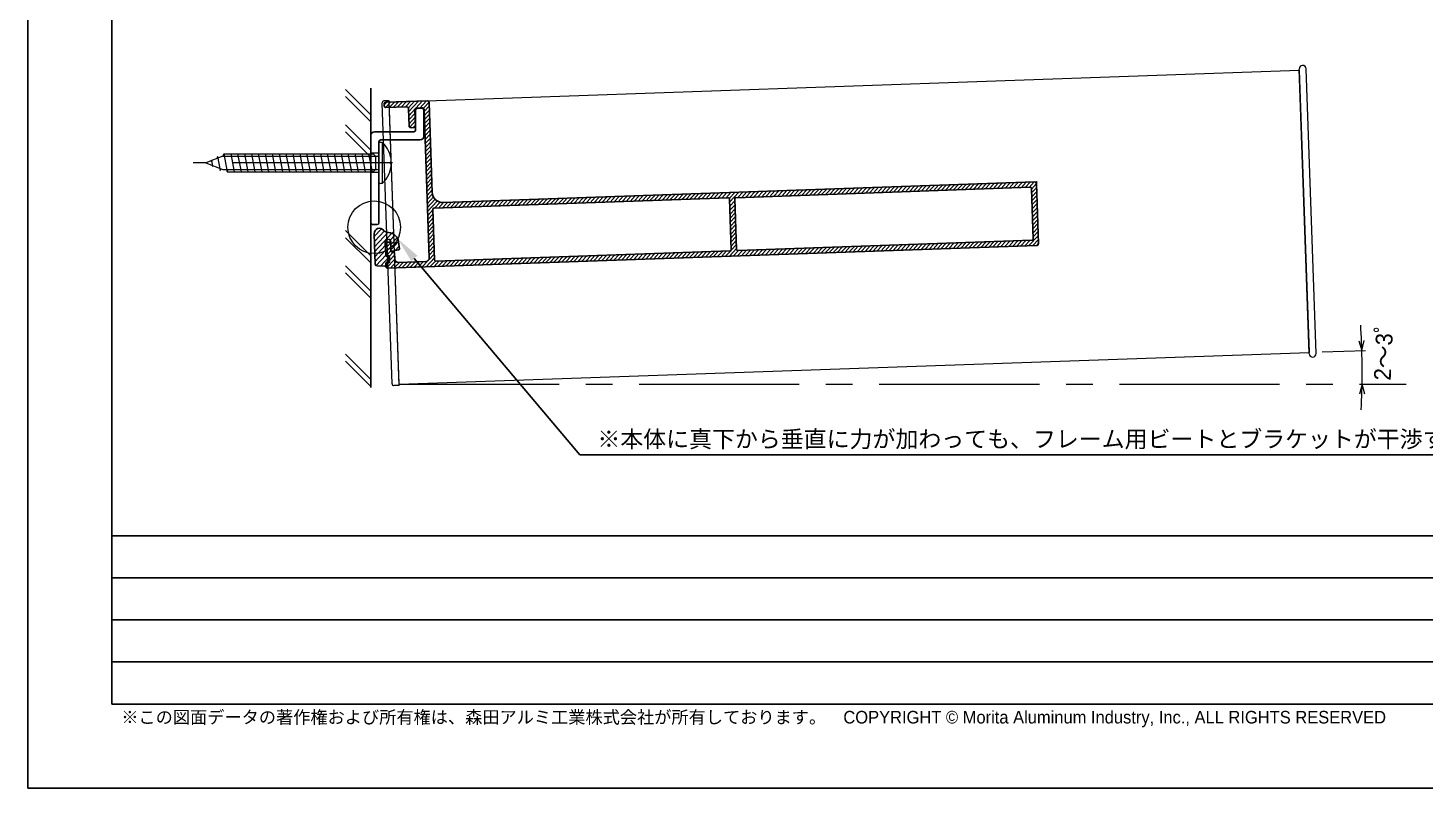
# Model space of a CAD drawing. Header units: millimetres. Extents: x 294 to 1873, y 2566 to 2986.
# Drawn here: x 620.5 to 786.8, y 2566 to 2656.5 of the extents above; entities that cross this region are included whole.
import ezdxf
from ezdxf import colors
from ezdxf.entities.mleader import LeaderData, LeaderLine
from ezdxf.enums import TextEntityAlignment as Align
from ezdxf.math import Vec2, Vec3

# ---------------------------------------------------------------- set-up
doc = ezdxf.new("R2010")
doc.units = ezdxf.units.MM
doc.linetypes.add('CENTER2', pattern=[28.575, 19.05, -3.175, 3.175, -3.175])
for name, color, linetype, lineweight in [('ハッチング', 255, 'Continuous', 9), ('中心線', 7, 'CENTER2', 9), ('寸法', 255, 'Continuous', 9), ('寸法・仕様', 255, 'Continuous', 9), ('弱線', 4, 'Continuous', 15), ('本体', 3, 'Continuous', 25)]:
    doc.layers.add(name, color=color, linetype=linetype, lineweight=lineweight)
doc.styles.get("Standard").update_dxf_attribs({"font": ''})
doc.styles.add('x1', font='', dxfattribs={"height": 2})
doc.styles.get('Standard').set_extended_font_data('MS PGothic')
doc.styles.get('x1').set_extended_font_data('MS PGothic')

# ---------------------------------------------------------------- blocks, each defined once
blk = doc.blocks.new('Morita Aluminum for WEB')
for p, q in [((4.84, 26.08), (281.84, 26.08)), ((171.84, 21.08), (4.84, 21.08)), ((4.84, 16.08), (281.84, 16.08)), ((171.84, 11.08), (4.84, 11.08)), ((4.84, 6.08), (281.84, 6.08))]:
    blk.add_line(p, q)
for points in [[(-5.16, 206.08), (291.84, 206.08), (291.84, -3.92), (-5.16, -3.92)], [(4.84, 196.08), (281.84, 196.08), (281.84, 6.08), (4.84, 6.08)]]:
    blk.add_lwpolyline(points, close=True)
at = {"insert": (5.95, 5.26), "char_height": 1.5, "attachment_point": 1}
blk.add_mtext_dynamic_manual_height_columns('※この図面データの著作権および所有権は、森田アルミ工業株式会社が所有しております。\u3000COPYRIGHT © Morita Aluminum Industry, Inc., ALL RIGHTS RESERVED', width=198.3696, gutter_width=1, heights=[0], dxfattribs=at)

msp = doc.modelspace()

# ---------------------------------------------------------------- linework, layer by layer
msp.add_lwpolyline([(630.52, 2766.03), (907.52, 2766.03), (907.52, 2596.03), (630.52, 2596.03)], close=True)
at = {"layer": 'ハッチング'}
for p, q in [((661.33, 2646.15), (658.32, 2649.16)), ((661.33, 2645.31), (658.32, 2648.32)), ((661.33, 2641.95), (658.32, 2644.96)), ((661.33, 2641.11), (658.32, 2644.12)), ((661.33, 2629.35), (658.32, 2632.36)), ((661.74, 2631.67), (662.61, 2632.59)), ((661.77, 2631.07), (662.94, 2632.33)), ((661.79, 2630.48), (663.34, 2632.14)), ((661.81, 2629.89), (663.83, 2632.05)), ((661.33, 2628.51), (658.32, 2631.52)), ((661.83, 2629.29), (663.05, 2630.6)), ((663.63, 2631.22), (664.2, 2631.83)), ((663.7, 2630.69), (664.47, 2631.51)), ((663.71, 2630.08), (664.63, 2631.06)), ((664.21, 2629.99), (664.69, 2630.52)), ((661.85, 2628.7), (663.08, 2630.02)), ((661.95, 2628.19), (663.12, 2629.44)), ((662.48, 2628.14), (663.51, 2629.25)), ((661.33, 2625.15), (658.32, 2628.16)), ((661.33, 2624.31), (658.32, 2627.32)), ((661.33, 2614.65), (658.32, 2617.66)), ((661.33, 2613.81), (658.32, 2616.82))]:
    msp.add_line(p, q, dxfattribs=at)
at = {"layer": '中心線'}
for p, q in [((663.91, 2640.42), (640.18, 2640.42)), ((664.69, 2614.08), (784.53, 2614.08))]:
    msp.add_line(p, q, dxfattribs=at)
at = {"layer": '寸法・仕様'}
for p, q in [((778.91, 2619.25), (779.26, 2618.08)), ((779.26, 2618.08), (779.54, 2619.27)), ((774.53, 2617.92), (779.7, 2618.1)), ((779.29, 2614.08), (778.98, 2612.91)), ((779.61, 2612.91), (779.29, 2614.08))]:
    msp.add_line(p, q, dxfattribs=at)
at = {"layer": '寸法・仕様', "lineweight": 18}
msp.add_circle((661.73, 2632.76), 3.13, dxfattribs=at)
at = {"layer": '寸法・仕様'}
for start, end in [(358.5089, 3.4911), (357.3054, 0)]:
    msp.add_arc((685.72, 2615.43), 93.58, start, end, dxfattribs=at)
at = {"layer": '弱線'}
for p, q in [((663.52, 2647.66), (771.81, 2651.44)), ((772.99, 2617.72), (771.81, 2651.59)), ((771.81, 2651.44), (772.99, 2617.86)), ((773.83, 2617.75), (772.65, 2651.62)), ((663.85, 2614.12), (662.68, 2647.57)), ((663.51, 2647.81), (662.88, 2647.79)), ((664.7, 2613.94), (663.51, 2647.81)), ((664.69, 2614.08), (663.52, 2647.66)), ((662.29, 2638.05), (662.29, 2642.79)), ((662.71, 2638.01), (662.71, 2642.82)), ((643.73, 2641.22), (641.71, 2640.42)), ((641.71, 2640.42), (643.73, 2639.62)), ((642.35, 2640.76), (642.26, 2640.59)), ((642.35, 2640.76), (642.49, 2640)), ((643.09, 2641.16), (643, 2640.91)), ((643.09, 2641.16), (643.4, 2639.5)), ((643.84, 2641.5), (643.71, 2641.23)), ((643.73, 2641.22), (662.04, 2641.22)), ((643.84, 2641.5), (644.25, 2639.34)), ((643.84, 2641.5), (661.62, 2641.5)), ((644.66, 2641.5), (645.07, 2639.34)), ((645.48, 2641.5), (645.89, 2639.34)), ((646.3, 2641.5), (646.71, 2639.34)), ((647.12, 2641.5), (647.53, 2639.34)), ((647.94, 2641.5), (648.35, 2639.34)), ((648.76, 2641.5), (649.17, 2639.34)), ((649.58, 2641.5), (649.99, 2639.34)), ((650.4, 2641.5), (650.81, 2639.34)), ((651.22, 2641.5), (651.63, 2639.34)), ((652.04, 2641.5), (652.45, 2639.34)), ((652.86, 2641.5), (653.27, 2639.34)), ((653.68, 2641.5), (654.09, 2639.34)), ((654.5, 2641.5), (654.91, 2639.34)), ((655.32, 2641.5), (655.73, 2639.34)), ((656.14, 2641.5), (656.55, 2639.34)), ((656.96, 2641.5), (657.37, 2639.34)), ((657.78, 2641.5), (658.19, 2639.34)), ((658.6, 2641.5), (659.01, 2639.34)), ((659.42, 2641.5), (659.83, 2639.34)), ((660.24, 2641.5), (660.65, 2639.34)), ((661.06, 2641.5), (661.47, 2639.34)), ((662.29, 2641.57), (661.33, 2641.57)), ((661.87, 2641.22), (661.62, 2641.5)), ((661.87, 2641.22), (661.87, 2639.62)), ((663.64, 2640.51), (663.64, 2640.34)), ((663.72, 2640.51), (663.64, 2640.51)), ((663.72, 2640.34), (663.64, 2640.34)), ((642.49, 2640), (642.57, 2640.08)), ((643.4, 2639.5), (643.49, 2639.75)), ((643.73, 2639.62), (662.04, 2639.62)), ((644.25, 2639.34), (644.34, 2639.67)), ((644.25, 2639.34), (661.62, 2639.34)), ((662.29, 2639.26), (661.33, 2639.26)), ((661.87, 2639.62), (661.62, 2639.34)), ((664.69, 2614.08), (772.99, 2617.86)), ((664.7, 2613.94), (664.07, 2613.91)), ((664.68, 2613.93), (664.7, 2613.95))]:
    msp.add_line(p, q, dxfattribs=at)
for centre, radius, start, end in [((772.23, 2651.6), 0.42, 92, 182), ((772.23, 2651.6), 0.42, 2, 92), ((662.89, 2647.58), 0.21, 92, 182), ((662.33, 2642.79), 0.042, 106.1423, 180), ((662.5, 2642.21), 0.646, 71.0346, 106.1449), ((660.48, 2640.42), 3.28, 2.2955, 47.1801), ((662.06, 2641.45), 0.238, 266.4582, 3.5388), ((660.48, 2640.42), 3.28, 312.8199, 357.8322), ((663.72, 2640.55), 0.042, 270, 2.3088), ((663.72, 2640.3), 0.042, 357.8055, 90), ((662.06, 2639.38), 0.238, 356.4612, 93.5419), ((662.33, 2638.05), 0.042, 180, 253.8577), ((662.5, 2638.63), 0.646, 253.8551, 288.9654), ((773.41, 2617.73), 0.42, 182, 272), ((773.41, 2617.73), 0.42, 272, 2), ((664.06, 2614.12), 0.21, 182, 272)]:
    msp.add_arc(centre, radius, start, end, dxfattribs=at)
msp.add_point((662.29, 2640.42), dxfattribs=at)
at = {"layer": '本体'}
for p, q in [((661.33, 2613.68), (661.33, 2649.31)), ((662.9, 2647.31), (663.22, 2647.65)), ((662.9, 2647.22), (662.9, 2647.43)), ((663.09, 2647.02), (663.69, 2647.67)), ((663.1, 2647.65), (668.05, 2647.82)), ((663.12, 2647.02), (665.6, 2647.1)), ((663.56, 2647.03), (664.17, 2647.68)), ((664.04, 2647.05), (664.64, 2647.7)), ((664.51, 2647.07), (665.12, 2647.72)), ((664.99, 2647.08), (665.59, 2647.73)), ((665.46, 2647.1), (666.07, 2647.75)), ((665.8, 2646.97), (666.54, 2647.77)), ((665.83, 2646.51), (667.02, 2647.78)), ((665.84, 2646.03), (667.49, 2647.8)), ((666.78, 2646.93), (667.45, 2646.96)), ((667.42, 2646.93), (666.87, 2646.93)), ((667.16, 2646.95), (667.97, 2647.82)), ((667.59, 2646.92), (668.27, 2647.65)), ((667.68, 2646.52), (668.28, 2647.17)), ((668.64, 2636.91), (668.27, 2647.62)), ((665.89, 2644.8), (665.81, 2646.9)), ((665.86, 2645.56), (666.59, 2646.34)), ((665.88, 2645.08), (666.61, 2645.87)), ((665.95, 2644.66), (666.62, 2645.39)), ((666.64, 2644.83), (666.58, 2646.72)), ((666.66, 2646.72), (666.66, 2644.33)), ((667.63, 2646.72), (667.63, 2643.57)), ((667.67, 2646.76), (668.28, 2629.13)), ((667.69, 2646.05), (668.3, 2646.7)), ((667.71, 2645.57), (668.32, 2646.22)), ((667.73, 2645.1), (668.33, 2645.75)), ((667.74, 2644.62), (668.35, 2645.27)), ((661.33, 2633.28), (661.33, 2643.7)), ((666.45, 2644.12), (661.75, 2644.12)), ((666.44, 2644.61), (666.11, 2644.6)), ((666.35, 2644.61), (666.64, 2644.92)), ((667.76, 2644.15), (668.37, 2644.8)), ((667.78, 2643.67), (668.38, 2644.32)), ((667.79, 2643.2), (668.4, 2643.85)), ((662.29, 2642.94), (662.29, 2633.28)), ((667.21, 2643.15), (662.5, 2643.15)), ((667.81, 2642.72), (668.42, 2643.37)), ((667.83, 2642.25), (668.43, 2642.9)), ((667.84, 2641.77), (668.45, 2642.42)), ((667.86, 2641.3), (668.47, 2641.95)), ((667.88, 2640.82), (668.48, 2641.47)), ((667.89, 2640.35), (668.5, 2641)), ((667.91, 2639.87), (668.52, 2640.52)), ((667.93, 2639.4), (668.53, 2640.05)), ((667.94, 2638.92), (668.55, 2639.57)), ((667.96, 2638.45), (668.57, 2639.1)), ((667.98, 2637.97), (668.58, 2638.62)), ((667.99, 2637.5), (668.6, 2638.15)), ((668.01, 2637.02), (668.62, 2637.67)), ((668.03, 2636.55), (668.63, 2637.2)), ((740.34, 2638.16), (669.95, 2635.7)), ((739.81, 2637.51), (704.76, 2636.28)), ((705, 2636.29), (705.61, 2636.94)), ((705.48, 2636.31), (706.08, 2636.96)), ((705.95, 2636.33), (706.56, 2636.98)), ((706.42, 2636.34), (707.03, 2636.99)), ((706.9, 2636.36), (707.51, 2637.01)), ((707.37, 2636.38), (707.98, 2637.03)), ((707.85, 2636.39), (708.46, 2637.04)), ((708.32, 2636.41), (708.93, 2637.06)), ((708.8, 2636.42), (709.41, 2637.08)), ((709.27, 2636.44), (709.88, 2637.09)), ((709.75, 2636.46), (710.36, 2637.11)), ((710.22, 2636.47), (710.83, 2637.13)), ((710.7, 2636.49), (711.31, 2637.14)), ((711.17, 2636.51), (711.78, 2637.16)), ((711.65, 2636.52), (712.26, 2637.18)), ((712.12, 2636.54), (712.73, 2637.19)), ((712.6, 2636.56), (713.21, 2637.21)), ((713.07, 2636.57), (713.68, 2637.23)), ((713.55, 2636.59), (714.16, 2637.24)), ((714.02, 2636.61), (714.63, 2637.26)), ((714.5, 2636.62), (715.11, 2637.28)), ((714.97, 2636.64), (715.58, 2637.29)), ((715.45, 2636.66), (716.06, 2637.31)), ((715.92, 2636.67), (716.53, 2637.33)), ((716.4, 2636.69), (717.01, 2637.34)), ((716.87, 2636.71), (717.48, 2637.36)), ((717.35, 2636.72), (717.95, 2637.38)), ((717.82, 2636.74), (718.43, 2637.39)), ((718.3, 2636.76), (718.9, 2637.41)), ((718.77, 2636.77), (719.38, 2637.42)), ((719.25, 2636.79), (719.85, 2637.44)), ((719.72, 2636.81), (720.33, 2637.46)), ((720.2, 2636.82), (720.8, 2637.47)), ((720.67, 2636.84), (721.28, 2637.49)), ((721.15, 2636.86), (721.75, 2637.51)), ((721.62, 2636.87), (722.23, 2637.52)), ((722.1, 2636.89), (722.7, 2637.54)), ((722.57, 2636.91), (723.18, 2637.56)), ((723.05, 2636.92), (723.65, 2637.57)), ((723.52, 2636.94), (724.13, 2637.59)), ((724, 2636.96), (724.6, 2637.61)), ((724.47, 2636.97), (725.08, 2637.62)), ((724.95, 2636.99), (725.55, 2637.64)), ((725.42, 2637.01), (726.03, 2637.66)), ((725.9, 2637.02), (726.5, 2637.67)), ((726.37, 2637.04), (726.98, 2637.69)), ((726.84, 2637.06), (727.45, 2637.71)), ((727.32, 2637.07), (727.93, 2637.72)), ((727.79, 2637.09), (728.4, 2637.74)), ((728.27, 2637.1), (728.88, 2637.76)), ((728.74, 2637.12), (729.35, 2637.77)), ((729.22, 2637.14), (729.83, 2637.79)), ((729.69, 2637.15), (730.3, 2637.81)), ((730.17, 2637.17), (730.78, 2637.82)), ((730.64, 2637.19), (731.25, 2637.84)), ((731.12, 2637.2), (731.73, 2637.86)), ((731.59, 2637.22), (732.2, 2637.87)), ((732.07, 2637.24), (732.68, 2637.89)), ((732.54, 2637.25), (733.15, 2637.91)), ((733.02, 2637.27), (733.63, 2637.92)), ((733.49, 2637.29), (734.1, 2637.94)), ((733.97, 2637.3), (734.58, 2637.96)), ((734.44, 2637.32), (735.05, 2637.97)), ((734.92, 2637.34), (735.53, 2637.99)), ((735.39, 2637.35), (736, 2638.01)), ((735.88, 2637.38), (736.48, 2638.02)), ((736.34, 2637.39), (736.95, 2638.04)), ((736.82, 2637.41), (737.43, 2638.06)), ((737.29, 2637.42), (737.9, 2638.07)), ((737.77, 2637.44), (738.37, 2638.09)), ((738.24, 2637.45), (738.85, 2638.1)), ((738.72, 2637.47), (739.32, 2638.12)), ((739.19, 2637.49), (739.8, 2638.14)), ((739.67, 2637.5), (740.27, 2638.15)), ((739.94, 2637.39), (740.15, 2631.34)), ((739.95, 2637.31), (740.55, 2637.96)), ((739.96, 2636.84), (740.57, 2637.49)), ((739.98, 2636.36), (740.59, 2637.01)), ((740.55, 2637.95), (740.8, 2630.82)), ((668.04, 2636.07), (668.66, 2636.74)), ((668.06, 2635.6), (668.78, 2636.38)), ((668.07, 2635.12), (668.98, 2636.1)), ((668.09, 2634.65), (669.24, 2635.88)), ((703.88, 2636.25), (668.83, 2635.03)), ((668.91, 2635.03), (669.57, 2635.74)), ((669.38, 2635.05), (669.99, 2635.7)), ((669.86, 2635.07), (670.47, 2635.72)), ((670.33, 2635.08), (670.94, 2635.73)), ((670.81, 2635.1), (671.42, 2635.75)), ((671.3, 2635.14), (671.89, 2635.77)), ((671.76, 2635.14), (672.37, 2635.78)), ((672.23, 2635.15), (672.84, 2635.8)), ((672.71, 2635.16), (673.32, 2635.82)), ((673.18, 2635.18), (673.79, 2635.83)), ((673.66, 2635.2), (674.27, 2635.85)), ((674.13, 2635.21), (674.74, 2635.87)), ((674.61, 2635.23), (675.22, 2635.88)), ((675.08, 2635.25), (675.69, 2635.9)), ((675.56, 2635.26), (676.16, 2635.92)), ((676.03, 2635.28), (676.64, 2635.93)), ((676.51, 2635.3), (677.11, 2635.95)), ((676.98, 2635.31), (677.59, 2635.97)), ((677.46, 2635.33), (678.06, 2635.98)), ((677.93, 2635.35), (678.54, 2636)), ((678.41, 2635.36), (679.01, 2636.02)), ((678.88, 2635.38), (679.49, 2636.03)), ((679.36, 2635.4), (679.96, 2636.05)), ((679.83, 2635.41), (680.44, 2636.06)), ((680.31, 2635.43), (680.91, 2636.08)), ((680.78, 2635.45), (681.39, 2636.1)), ((681.26, 2635.46), (681.86, 2636.11)), ((681.73, 2635.48), (682.34, 2636.13)), ((682.21, 2635.5), (682.81, 2636.15)), ((682.68, 2635.51), (683.29, 2636.16)), ((683.16, 2635.53), (683.76, 2636.18)), ((683.63, 2635.55), (684.24, 2636.2)), ((684.11, 2635.56), (684.71, 2636.21)), ((684.58, 2635.58), (685.19, 2636.23)), ((685.05, 2635.6), (685.66, 2636.25)), ((685.53, 2635.61), (686.14, 2636.26)), ((686, 2635.63), (686.61, 2636.28)), ((686.48, 2635.65), (687.09, 2636.3)), ((686.95, 2635.66), (687.56, 2636.31)), ((687.43, 2635.68), (688.04, 2636.33)), ((687.9, 2635.7), (688.51, 2636.35)), ((688.38, 2635.71), (688.99, 2636.36)), ((688.85, 2635.73), (689.46, 2636.38)), ((689.33, 2635.75), (689.94, 2636.4)), ((689.8, 2635.76), (690.41, 2636.41)), ((690.28, 2635.78), (690.89, 2636.43)), ((690.75, 2635.79), (691.36, 2636.45)), ((691.23, 2635.81), (691.84, 2636.46)), ((691.7, 2635.83), (692.31, 2636.48)), ((692.18, 2635.84), (692.79, 2636.5)), ((692.65, 2635.86), (693.26, 2636.51)), ((693.13, 2635.88), (693.74, 2636.53)), ((693.6, 2635.89), (694.21, 2636.55)), ((694.08, 2635.91), (694.69, 2636.56)), ((694.55, 2635.93), (695.16, 2636.58)), ((695.03, 2635.94), (695.64, 2636.6)), ((695.5, 2635.96), (696.11, 2636.61)), ((695.98, 2635.98), (696.58, 2636.63)), ((696.45, 2635.99), (697.06, 2636.65)), ((696.93, 2636.01), (697.53, 2636.66)), ((697.4, 2636.03), (698.01, 2636.68)), ((697.88, 2636.04), (698.48, 2636.7)), ((698.35, 2636.06), (698.96, 2636.71)), ((698.83, 2636.08), (699.43, 2636.73)), ((699.3, 2636.09), (699.91, 2636.74)), ((699.78, 2636.11), (700.38, 2636.76)), ((700.25, 2636.13), (700.86, 2636.78)), ((700.73, 2636.14), (701.33, 2636.79)), ((701.2, 2636.16), (701.81, 2636.81)), ((701.68, 2636.18), (702.28, 2636.83)), ((702.15, 2636.19), (702.76, 2636.84)), ((702.63, 2636.21), (703.23, 2636.86)), ((703.1, 2636.23), (703.71, 2636.88)), ((703.58, 2636.24), (704.18, 2636.89)), ((703.99, 2636.2), (704.66, 2636.91)), ((704.01, 2636.13), (704.22, 2630.09)), ((704.03, 2635.74), (705.13, 2636.93)), ((704.04, 2635.27), (704.65, 2635.92)), ((704.06, 2634.79), (704.67, 2635.44)), ((704.64, 2636.15), (704.85, 2630.11)), ((740, 2635.89), (740.6, 2636.54)), ((740.01, 2635.41), (740.62, 2636.06)), ((740.03, 2634.94), (740.64, 2635.59)), ((668.11, 2634.17), (668.72, 2634.82)), ((668.12, 2633.7), (668.73, 2634.35)), ((668.14, 2633.22), (668.75, 2633.88)), ((668.92, 2628.85), (668.71, 2634.9)), ((704.08, 2634.32), (704.68, 2634.97)), ((704.09, 2633.84), (704.7, 2634.49)), ((704.11, 2633.37), (704.72, 2634.02)), ((740.05, 2634.46), (740.65, 2635.11)), ((740.06, 2633.99), (740.67, 2634.64)), ((740.08, 2633.51), (740.69, 2634.16)), ((740.1, 2633.04), (740.7, 2633.69)), ((661.54, 2633.07), (662.08, 2633.07)), ((661.86, 2628.35), (661.73, 2631.99)), ((668.16, 2632.75), (668.77, 2633.4)), ((668.17, 2632.27), (668.78, 2632.93)), ((668.19, 2631.8), (668.8, 2632.45)), ((668.21, 2631.32), (668.82, 2631.98)), ((704.13, 2632.89), (704.73, 2633.54)), ((704.14, 2632.42), (704.75, 2633.07)), ((704.16, 2631.94), (704.77, 2632.59)), ((704.18, 2631.47), (704.78, 2632.12)), ((740.11, 2632.56), (740.72, 2633.21)), ((740.13, 2632.09), (740.74, 2632.74)), ((740.15, 2631.61), (740.75, 2632.26)), ((663.03, 2631), (663.12, 2629.41)), ((663.06, 2630.73), (663.28, 2630.97)), ((663.1, 2629.49), (663.06, 2630.84)), ((663.08, 2630.25), (663.68, 2630.9)), ((663.09, 2629.78), (663.7, 2630.43)), ((663.18, 2630.97), (663.55, 2630.98)), ((663.28, 2627.9), (740.6, 2630.6)), ((663.34, 2631.34), (663.37, 2631.34)), ((663.72, 2629.93), (663.69, 2630.86)), ((663.7, 2631.02), (663.71, 2630.05)), ((664.63, 2631.03), (664.73, 2630.21)), ((668.22, 2630.85), (668.83, 2631.5)), ((668.24, 2630.37), (668.85, 2631.03)), ((668.26, 2629.9), (668.87, 2630.55)), ((704.19, 2630.99), (704.8, 2631.64)), ((704.21, 2630.52), (704.82, 2631.17)), ((704.21, 2630.03), (704.83, 2630.69)), ((704.98, 2629.99), (740.03, 2631.21)), ((713.51, 2629.66), (714.12, 2630.31)), ((713.99, 2629.67), (714.6, 2630.32)), ((714.46, 2629.69), (715.07, 2630.34)), ((714.94, 2629.71), (715.54, 2630.36)), ((715.41, 2629.72), (716.02, 2630.37)), ((715.89, 2629.74), (716.49, 2630.39)), ((716.36, 2629.75), (716.97, 2630.41)), ((716.84, 2629.77), (717.44, 2630.42)), ((717.31, 2629.79), (717.92, 2630.44)), ((717.79, 2629.8), (718.39, 2630.46)), ((718.26, 2629.82), (718.87, 2630.47)), ((718.74, 2629.84), (719.34, 2630.49)), ((719.21, 2629.85), (719.82, 2630.51)), ((719.69, 2629.87), (720.29, 2630.52)), ((720.16, 2629.89), (720.77, 2630.54)), ((720.64, 2629.9), (721.24, 2630.56)), ((721.11, 2629.92), (721.72, 2630.57)), ((721.59, 2629.94), (722.19, 2630.59)), ((722.06, 2629.95), (722.67, 2630.61)), ((722.54, 2629.97), (723.14, 2630.62)), ((723.01, 2629.99), (723.62, 2630.64)), ((723.49, 2630), (724.09, 2630.66)), ((723.96, 2630.02), (724.57, 2630.67)), ((724.43, 2630.04), (725.04, 2630.69)), ((724.91, 2630.05), (725.52, 2630.7)), ((725.38, 2630.07), (725.99, 2630.72)), ((725.86, 2630.09), (726.47, 2630.74)), ((726.33, 2630.1), (726.94, 2630.75)), ((726.81, 2630.12), (727.42, 2630.77)), ((727.28, 2630.14), (727.89, 2630.79)), ((727.76, 2630.15), (728.37, 2630.8)), ((728.23, 2630.17), (728.84, 2630.82)), ((728.71, 2630.19), (729.32, 2630.84)), ((729.18, 2630.2), (729.79, 2630.85)), ((729.66, 2630.22), (730.27, 2630.87)), ((730.13, 2630.24), (730.74, 2630.89)), ((730.61, 2630.25), (731.22, 2630.9)), ((731.08, 2630.27), (731.69, 2630.92)), ((731.56, 2630.29), (732.17, 2630.94)), ((732.03, 2630.3), (732.64, 2630.95)), ((732.51, 2630.32), (733.12, 2630.97)), ((732.98, 2630.34), (733.59, 2630.99)), ((733.46, 2630.35), (734.07, 2631)), ((733.93, 2630.37), (734.54, 2631.02)), ((734.41, 2630.39), (735.02, 2631.04)), ((734.88, 2630.4), (735.49, 2631.05)), ((735.36, 2630.42), (735.96, 2631.07)), ((735.83, 2630.43), (736.44, 2631.09)), ((736.31, 2630.45), (736.91, 2631.1)), ((736.78, 2630.47), (737.39, 2631.12)), ((737.26, 2630.48), (737.86, 2631.14)), ((737.73, 2630.5), (738.34, 2631.15)), ((738.21, 2630.52), (738.81, 2631.17)), ((738.68, 2630.53), (739.29, 2631.19)), ((739.16, 2630.55), (739.76, 2631.2)), ((739.63, 2630.57), (740.77, 2631.79)), ((740.11, 2630.58), (740.79, 2631.31)), ((740.58, 2630.6), (740.8, 2630.84)), ((663.18, 2629.38), (663.72, 2629.96)), ((663.2, 2627.93), (664.17, 2628.97)), ((663.23, 2629.37), (663.4, 2629.38)), ((663.24, 2629.3), (663.42, 2629.29)), ((663.52, 2628.73), (663.54, 2629.15)), ((663.53, 2629.26), (664.04, 2629.82)), ((663.55, 2628.67), (663.53, 2629.25)), ((663.55, 2628.79), (664.15, 2629.44)), ((663.65, 2627.91), (664.34, 2628.66)), ((663.85, 2629.81), (664.02, 2629.82)), ((663.86, 2629.93), (664.63, 2630.07)), ((664.17, 2628.98), (664.15, 2629.7)), ((664.61, 2628.58), (667.88, 2628.69)), ((665.55, 2627.98), (666.16, 2628.63)), ((666.02, 2628), (666.63, 2628.65)), ((666.5, 2628.01), (667.11, 2628.67)), ((666.97, 2628.03), (667.58, 2628.68)), ((667.45, 2628.05), (668.9, 2629.6)), ((667.92, 2628.06), (668.91, 2629.13)), ((668.27, 2629.42), (668.88, 2630.08)), ((668.4, 2628.08), (669.01, 2628.74)), ((668.87, 2628.1), (669.48, 2628.75)), ((669.05, 2628.73), (704.1, 2629.96)), ((669.35, 2628.11), (669.96, 2628.76)), ((669.82, 2628.13), (670.43, 2628.78)), ((670.3, 2628.15), (670.91, 2628.8)), ((670.77, 2628.16), (671.38, 2628.81)), ((671.25, 2628.18), (671.86, 2628.83)), ((671.72, 2628.2), (672.33, 2628.85)), ((672.2, 2628.21), (672.81, 2628.86)), ((672.67, 2628.23), (673.28, 2628.88)), ((673.15, 2628.25), (673.75, 2628.9)), ((673.62, 2628.26), (674.23, 2628.91)), ((674.1, 2628.28), (674.7, 2628.93)), ((674.57, 2628.3), (675.18, 2628.95)), ((675.05, 2628.31), (675.65, 2628.96)), ((675.52, 2628.33), (676.13, 2628.98)), ((676, 2628.35), (676.6, 2629)), ((676.47, 2628.36), (677.08, 2629.01)), ((676.95, 2628.38), (677.55, 2629.03)), ((677.42, 2628.4), (678.03, 2629.05)), ((677.9, 2628.41), (678.5, 2629.06)), ((678.37, 2628.43), (678.98, 2629.08)), ((678.85, 2628.44), (679.45, 2629.1)), ((679.32, 2628.46), (679.93, 2629.11)), ((679.8, 2628.48), (680.4, 2629.13)), ((680.27, 2628.49), (680.88, 2629.15)), ((680.75, 2628.51), (681.35, 2629.16)), ((681.22, 2628.53), (681.83, 2629.18)), ((681.7, 2628.54), (682.3, 2629.2)), ((682.17, 2628.56), (682.78, 2629.21)), ((682.64, 2628.58), (683.25, 2629.23)), ((683.12, 2628.59), (683.73, 2629.25)), ((683.59, 2628.61), (684.2, 2629.26)), ((684.07, 2628.63), (684.68, 2629.28)), ((684.54, 2628.64), (685.15, 2629.3)), ((685.02, 2628.66), (685.63, 2629.31)), ((685.49, 2628.68), (686.1, 2629.33)), ((685.97, 2628.69), (686.58, 2629.35)), ((686.44, 2628.71), (687.05, 2629.36)), ((686.92, 2628.73), (687.53, 2629.38)), ((687.39, 2628.74), (688, 2629.39)), ((687.87, 2628.76), (688.48, 2629.41)), ((688.34, 2628.78), (688.95, 2629.43)), ((688.82, 2628.79), (689.43, 2629.44)), ((689.29, 2628.81), (689.9, 2629.46)), ((689.77, 2628.83), (690.38, 2629.48)), ((690.24, 2628.84), (690.85, 2629.49)), ((690.72, 2628.86), (691.33, 2629.51)), ((691.19, 2628.88), (691.8, 2629.53)), ((691.67, 2628.89), (692.28, 2629.54)), ((692.14, 2628.91), (692.75, 2629.56)), ((692.62, 2628.93), (693.23, 2629.58)), ((693.09, 2628.94), (693.7, 2629.59)), ((693.57, 2628.96), (694.17, 2629.61)), ((694.04, 2628.98), (694.65, 2629.63)), ((694.52, 2628.99), (695.12, 2629.64)), ((694.99, 2629.01), (695.6, 2629.66)), ((695.47, 2629.03), (696.07, 2629.68)), ((695.94, 2629.04), (696.55, 2629.69)), ((696.42, 2629.06), (697.02, 2629.71)), ((696.89, 2629.07), (697.5, 2629.73)), ((697.37, 2629.09), (697.97, 2629.74)), ((697.84, 2629.11), (698.45, 2629.76)), ((698.32, 2629.12), (698.92, 2629.78)), ((698.79, 2629.14), (699.4, 2629.79)), ((699.27, 2629.16), (699.87, 2629.81)), ((699.74, 2629.17), (700.35, 2629.83)), ((700.22, 2629.19), (700.82, 2629.84)), ((700.69, 2629.21), (701.3, 2629.86)), ((701.17, 2629.22), (701.77, 2629.88)), ((701.64, 2629.24), (702.25, 2629.89)), ((702.12, 2629.26), (702.72, 2629.91)), ((702.59, 2629.27), (703.2, 2629.93)), ((703.07, 2629.29), (703.67, 2629.94)), ((703.54, 2629.31), (704.16, 2629.97)), ((704.01, 2629.32), (704.85, 2630.22)), ((704.49, 2629.34), (705.1, 2629.99)), ((704.96, 2629.36), (705.57, 2630.01)), ((705.44, 2629.37), (706.05, 2630.03)), ((705.91, 2629.39), (706.52, 2630.04)), ((706.39, 2629.41), (707, 2630.06)), ((706.86, 2629.42), (707.47, 2630.07)), ((707.34, 2629.44), (707.95, 2630.09)), ((707.81, 2629.46), (708.42, 2630.11)), ((708.29, 2629.47), (708.9, 2630.12)), ((708.76, 2629.49), (709.37, 2630.14)), ((709.24, 2629.51), (709.85, 2630.16)), ((709.71, 2629.52), (710.32, 2630.17)), ((710.19, 2629.54), (710.8, 2630.19)), ((710.66, 2629.56), (711.27, 2630.21)), ((711.14, 2629.57), (711.75, 2630.22)), ((711.61, 2629.59), (712.22, 2630.24)), ((712.09, 2629.61), (712.7, 2630.26)), ((712.56, 2629.62), (713.17, 2630.27)), ((713.04, 2629.64), (713.65, 2630.29)), ((662.07, 2628.15), (662.99, 2628.13)), ((663.07, 2628.16), (663.1, 2628.19)), ((663.12, 2628.25), (663.13, 2628.5)), ((663.14, 2628.36), (663.31, 2628.53)), ((663.15, 2628.02), (663.14, 2628.4)), ((663.26, 2628.62), (663.39, 2628.61)), ((663.26, 2628.53), (663.43, 2628.54)), ((664.12, 2627.93), (664.73, 2628.58)), ((664.6, 2627.95), (665.21, 2628.6)), ((665.07, 2627.96), (665.68, 2628.62))]:
    msp.add_line(p, q, dxfattribs=at)
for centre, radius, start, end in [((663.11, 2647.44), 0.21, 92, 182), ((663.11, 2647.23), 0.21, 182, 272), ((665.6, 2646.89), 0.21, 2, 92), ((666.79, 2646.73), 0.21, 92, 182), ((666.87, 2646.72), 0.21, 90, 180), ((667.42, 2646.72), 0.21, 0, 90), ((667.46, 2646.75), 0.21, 2, 92), ((668.06, 2647.61), 0.21, 2, 92), ((661.75, 2643.7), 0.42, 90, 180), ((666.1, 2644.81), 0.21, 182, 272), ((666.43, 2644.82), 0.21, 272, 2), ((666.45, 2644.33), 0.21, 270, 0), ((662.5, 2642.94), 0.21, 90, 180), ((667.21, 2643.57), 0.42, 270, 0), ((739.82, 2637.38), 0.126, 2, 92), ((740.34, 2637.95), 0.21, 2, 92), ((669.9, 2636.96), 1.26, 182, 272), ((703.89, 2636.13), 0.126, 2, 92), ((704.77, 2636.16), 0.126, 92, 182), ((668.84, 2634.9), 0.126, 92, 182), ((661.54, 2633.28), 0.21, 180, 270), ((662.36, 2632.01), 0.63, 40.8149, 182), ((662.08, 2633.28), 0.21, 270, 0), ((663.48, 2632.97), 0.84, 220.8149, 267.3664), ((663.38, 2630.87), 1.26, 7, 87.3664), ((663.35, 2631.02), 0.322, 92, 183.2773), ((663.18, 2630.84), 0.126, 92, 182), ((663.38, 2631.02), 0.322, 0.6807, 92), ((663.56, 2630.85), 0.126, 2, 92), ((740.03, 2631.34), 0.126, 272, 2), ((740.59, 2630.81), 0.21, 272, 2), ((663.23, 2629.5), 0.126, 182, 272), ((663.25, 2629.42), 0.126, 183.2773, 267), ((663.4, 2628.74), 0.126, 267, 357), ((663.41, 2629.25), 0.126, 2, 92), ((663.42, 2629.16), 0.126, 357, 87), ((663.43, 2628.66), 0.126, 272, 2), ((663.84, 2630.05), 0.126, 180.6807, 280.5), ((663.84, 2629.94), 0.126, 182, 272), ((664.02, 2629.69), 0.126, 2, 92), ((664.59, 2629), 0.42, 182, 272), ((664.6, 2630.2), 0.126, 280.5, 7), ((667.86, 2629.11), 0.42, 272, 2), ((669.05, 2628.86), 0.126, 182, 272), ((704.1, 2630.08), 0.126, 272, 2), ((704.98, 2630.11), 0.126, 182, 272), ((662.07, 2628.36), 0.21, 182, 269), ((662.99, 2628.26), 0.126, 269, 357), ((663.26, 2628.5), 0.126, 87, 177), ((663.27, 2628.41), 0.126, 92, 182), ((663.28, 2628.03), 0.126, 182, 272)]:
    msp.add_arc(centre, radius, start, end, dxfattribs=at)
for p in [(666.58, 2646.72), (740.55, 2638.16), (740.55, 2638.16), (663.98, 2632.13), (663.98, 2632.13), (663.05, 2630.96), (663.05, 2630.96), (664.08, 2631.71), (664.08, 2631.71)]:
    msp.add_point(p, dxfattribs=at)

# ---------------------------------------------------------------- block references
msp.add_blockref('Morita Aluminum for WEB', (625.68, 2569.95))

# ---------------------------------------------------------------- texts
at = {"layer": '寸法・仕様', "style": 'x1'}
msp.add_text('2～3ﾟ', height=2, rotation=87.4648, dxfattribs=at).set_placement((782.85, 2617.98), align=Align.CENTER)

# ---------------------------------------------------------------- leaders
at = {"layer": '寸法', "linetype": 'Continuous'}
ml = msp.add_multileader_mtext('Standard', dxfattribs=at)
ml.set_content('※本体に真下から垂直に力が加わっても、フレーム用ビートとブラケットが干渉するので外れません。', color=256, style='x1')
ml.set_leader_properties()
ml.build(insert=Vec2(0, 0))
ml.multileader.update_dxf_attribs({"text_left_attachment_type": 5, "text_right_attachment_type": 5, "dogleg_length": 0.5, "arrow_head_size": 3})
ctx = ml.context
ctx.base_point, ctx.char_height, ctx.arrow_head_size, ctx.landing_gap_size, ctx.plane_origin = Vec3(687.79, 2605.69), 2, 3, 0.5, Vec3(667.04, 2623.97)
ctx.left_attachment, ctx.right_attachment = 5, 5
notes = []
notes.append((ctx, [(0, (1, 1, 0), (686.22, 2605.69), (1, 0), 1.57, [(0, [(664.57, 2631.35)], 0, [])])]))
ctx.mtext.insert, ctx.mtext.flow_direction = Vec3(688.29, 2608.56), 5
for ctx, leaders in notes:
    for number, flags, end, landing, length, lines in leaders:
        leader = LeaderData()
        leader.index, (leader.has_last_leader_line, leader.has_dogleg_vector, leader.attachment_direction) = number, flags
        leader.last_leader_point, leader.dogleg_vector, leader.dogleg_length = Vec3(end), Vec3(landing), length
        for number, points, colour, breaks in lines:
            line = LeaderLine()
            line.index, line.vertices, line.color, line.breaks = number, Vec3.list(points), colors.encode_raw_color(colour), breaks
            leader.lines.append(line)
        ctx.leaders.append(leader)

doc.saveas('drawing.dxf')
